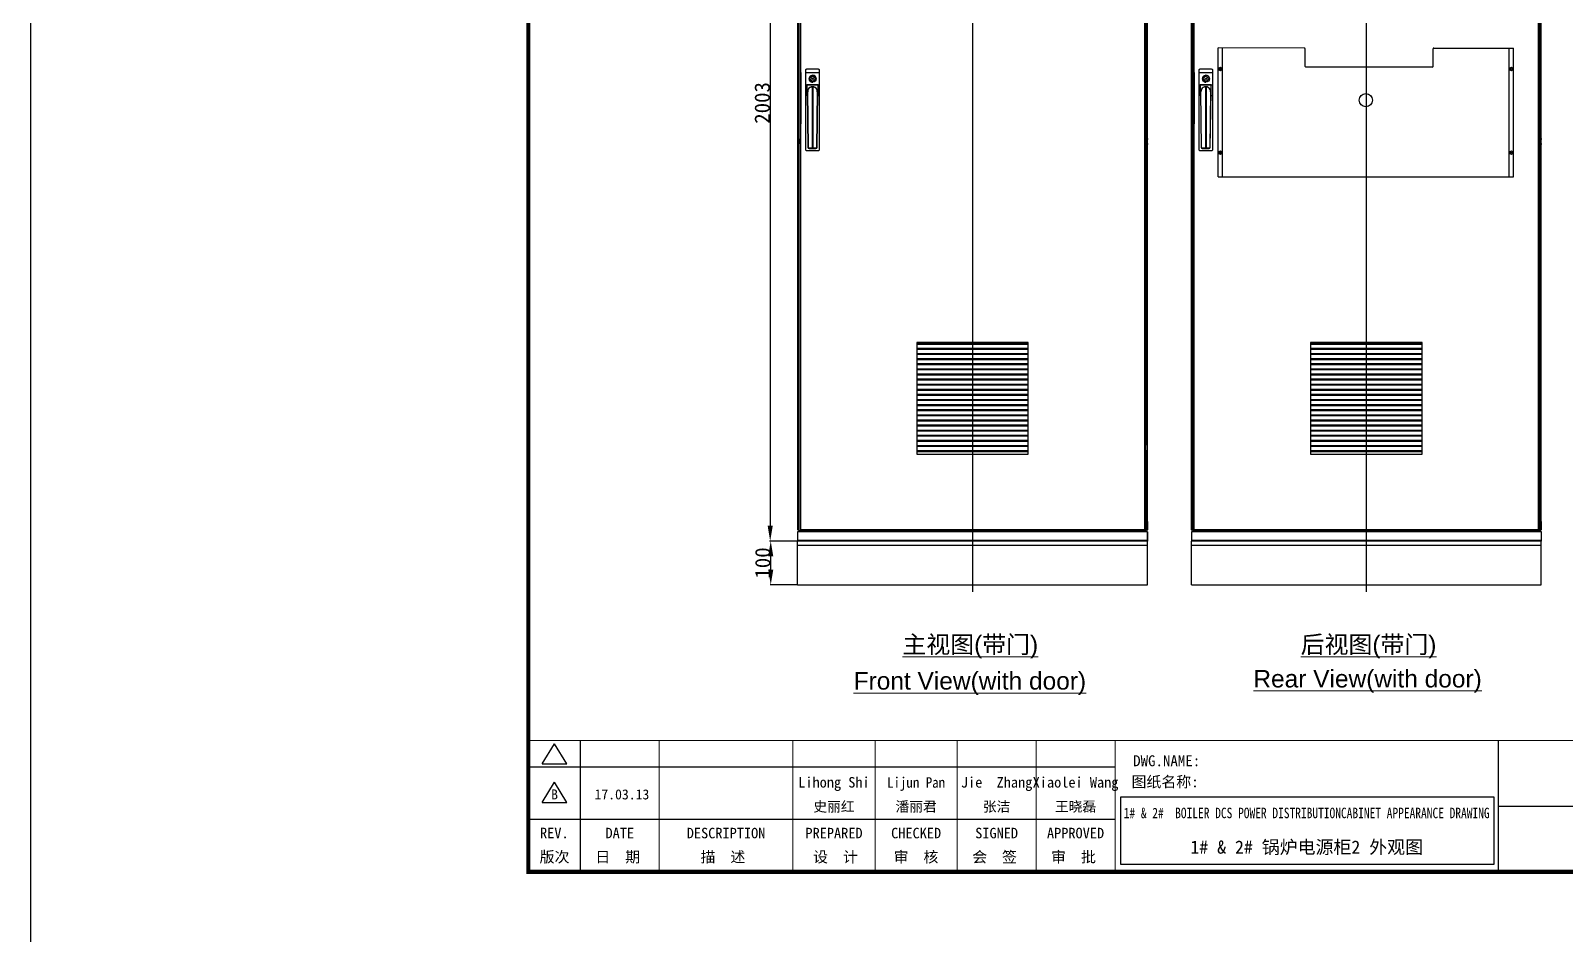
# Model space of a CAD drawing. Extents: x 79822 to 122366, y -56021 to -28815.
# Drawn here: x 80424 to 83929, y -50191 to -48126 of the extents above; entities that cross this region are included whole.
import ezdxf
from ezdxf.enums import TextEntityAlignment as Align
from ezdxf.lldxf.tags import DXFTag

# ---------------------------------------------------------------- set-up
doc = ezdxf.new("R2010")
doc.units = 0
doc.header["$LTSCALE"] = 100
doc.header["$MEASUREMENT"] = 0
doc.layers.add('t', color=1, linetype='Continuous')
doc.layers.add('TEXT', color=7, linetype='Continuous')
doc.styles.add('HZ', font='arial.ttf', dxfattribs={"width": 0.7})
doc.styles.get("Standard").update_dxf_attribs({"font": ''})
doc.styles.get('Standard').set_extended_font_data('SimSun')
tags = doc.linetypes.add('CENTER', pattern=[2, 1.25, -0.25, 0.25, -0.25]).pattern_tags.tags
tags[10:11] = [DXFTag(74, 4), DXFTag(75, 0), DXFTag(340, '0'), DXFTag(46, 1.0), DXFTag(50, 0.0), DXFTag(44, 0.0), DXFTag(45, 0.0)]
tags[8:9] = [DXFTag(74, 4), DXFTag(75, 0), DXFTag(340, '0'), DXFTag(46, 1.0), DXFTag(50, 0.0), DXFTag(44, 0.0), DXFTag(45, 0.0)]
tags[6:7] = [DXFTag(74, 4), DXFTag(75, 0), DXFTag(340, '0'), DXFTag(46, 1.0), DXFTag(50, 0.0), DXFTag(44, 0.0), DXFTag(45, 0.0)]
tags[4:5] = [DXFTag(74, 4), DXFTag(75, 0), DXFTag(340, '0'), DXFTag(46, 1.0), DXFTag(50, 0.0), DXFTag(44, 0.0), DXFTag(45, 0.0)]
tags = doc.linetypes.add('HIDDEN', pattern=[0.375, 0.25, -0.125]).pattern_tags.tags
tags[6:7] = [DXFTag(74, 4), DXFTag(75, 0), DXFTag(340, '0'), DXFTag(46, 1.0), DXFTag(50, 0.0), DXFTag(44, 0.0), DXFTag(45, 0.0)]
tags[4:5] = [DXFTag(74, 4), DXFTag(75, 0), DXFTag(340, '0'), DXFTag(46, 1.0), DXFTag(50, 0.0), DXFTag(44, 0.0), DXFTag(45, 0.0)]
tags = doc.linetypes.add('HIDDEN2', pattern=[0.1875, 0.125, -0.0625]).pattern_tags.tags
tags[6:7] = [DXFTag(74, 4), DXFTag(75, 0), DXFTag(340, '0'), DXFTag(46, 1.0), DXFTag(50, 0.0), DXFTag(44, 0.0), DXFTag(45, 0.0)]
tags[4:5] = [DXFTag(74, 4), DXFTag(75, 0), DXFTag(340, '0'), DXFTag(46, 1.0), DXFTag(50, 0.0), DXFTag(44, 0.0), DXFTag(45, 0.0)]
doc.dimstyles.new('ISO-25', dxfattribs={"dimtxt": 35, "dimasz": 35, "dimexe": 1.25, "dimexo": 0.625, "dimtad": 1, "dimtoh": 1, "dimdec": 0, "dimtxsty": 'Standard', "dimcen": 2.5, "dimadec": 0, "dimazin": 0, "dimtfac": 1, "dimtdec": 0, "dimtmove": 0, "dimatfit": 3, "dimfxl": 0, "dimarcsym": 0})

# ---------------------------------------------------------------- blocks, each defined once
blk = doc.blocks.new('*D140')
at = {"color": 0, "lineweight": -2}
for p, q in [((82175.2, -49292.2), (82113.2, -49292.2)), ((82114.4, -49357.2), (82114.4, -49327.2)), ((82175.2, -49392.2), (82113.2, -49392.2))]:
    blk.add_line(p, q, dxfattribs=at)
at = {"color": 0}
for points in [[(82120.3, -49327.2), (82108.6, -49327.2), (82114.4, -49292.2)], [(82108.6, -49357.2), (82120.3, -49357.2), (82114.4, -49392.2)]]:
    blk.add_solid(points, dxfattribs=at)
at = {"layer": 'Defpoints', "color": 0}
for p in [(82114.4, -49292.2), (82175.8, -49292.2), (82175.8, -49392.2)]:
    blk.add_point(p, dxfattribs=at)
at = {"color": 0, "insert": (82096.3, -49342.2), "char_height": 35, "attachment_point": 5, "rotation": 90}
blk.add_mtext('100', dxfattribs=at)
blk = doc.blocks.new('*D141')
at = {"color": 0, "lineweight": -2}
for p, q in [((82175.5, -47289.7), (82111.9, -47289.7)), ((82113.2, -47324.7), (82113.2, -49257.2)), ((82175.5, -49292.2), (82111.9, -49292.2))]:
    blk.add_line(p, q, dxfattribs=at)
at = {"color": 0}
for points in [[(82119, -47324.7), (82107.4, -47324.7), (82113.2, -47289.7)], [(82107.4, -49257.2), (82119, -49257.2), (82113.2, -49292.2)]]:
    blk.add_solid(points, dxfattribs=at)
at = {"layer": 'Defpoints', "color": 0}
for p in [(82176.1, -47289.7), (82113.2, -49292.2), (82176.1, -49292.2)]:
    blk.add_point(p, dxfattribs=at)
at = {"color": 0, "insert": (82095.1, -48291), "char_height": 35, "attachment_point": 5, "rotation": 90}
blk.add_mtext('2003', dxfattribs=at)
blk = doc.blocks.new('图框')
at = {"color": 7}
for p, q in [((2215.6, -2851.6), (2215.6, -3151.6)), ((0, -2911.6), (1340.2, -2911.6)), ((2215.6, -3001.6), (3115.6, -3001.6)), ((0, -3031.6), (1340.2, -3031.6))]:
    blk.add_line(p, q, dxfattribs=at)
at = {"color": 7, "const_width": 3}
blk.add_lwpolyline([(4115.6, -2851.6), (0, -2851.6)], dxfattribs=at)
at = {"layer": 't', "color": 7}
for p, q in [((31.9, -2905), (59.9, -2859.1)), ((87.8, -2905), (59.9, -2859.1)), ((31.9, -2905), (87.8, -2905)), ((31.9, -2993), (59.9, -2947.1)), ((87.8, -2993), (59.9, -2947.1)), ((31.9, -2993), (87.8, -2993))]:
    blk.add_line(p, q, dxfattribs=at)
at = {"layer": 't', "color": 7, "const_width": 9.62}
blk.add_lwpolyline([(4115.6, -3151.6), (4115.6, 0), (0, 0), (0, -3151.6)], close=True, dxfattribs=at)
at = {"layer": 't', "color": 7, "const_width": 2.4}
for points in [[(118.8, -2852.8), (118.8, -3151.6)], [(299.1, -2852.8), (299.1, -3151.6)], [(604.4, -2852.8), (604.4, -3156.4)], [(792, -2852.8), (792, -3156.4)], [(979.6, -2852.8), (979.6, -3156.4)], [(1159.9, -2852.8), (1159.9, -3156.4)], [(1340.2, -2852.8), (1340.2, -3156.4)]]:
    blk.add_lwpolyline(points, dxfattribs=at)
at = {"color": 7, "flags": 8}
for tag, p, height in [('DWG.NAME:', (1381.6, -2910.4), 25), ('PROJECTNAME:', (3125.5, -2912.8), 24), ('PROJECTNAME：', (3339.1, -2913.1), 25), ('DWG.NO.:', (3128.2, -3030.4), 24), ('图纸编号', (3315.4, -3052.4), 24), ('FILENO.:', (3128.7, -3106.1), 24), ('文档号', (3317.7, -3124.1), 24)]:
    blk.add_attdef(tag, p, '', height=height, dxfattribs=at)
for tag, height, p in [('RENLIU', 24, (698.2, -2950.4)), ('SHUFENWANG', 24, (885.8, -2950.4)), ('FANGHOU', 24, (1069.7, -2950.4)), ('DANDANLI', 24, (1250, -2950.4)), ('A', 23, (59.9, -2974.9)), ('设计时间', 23, (213.9, -2974.9)), ('刘仁', 23, (698.2, -3002.2)), ('王姝芬', 23, (885.8, -3002.2)), ('侯方', 23, (1069.7, -3002.2)), ('李丹丹', 23, (1250, -3002.2)), ('#10STATIONONTROLCABINETCOVER', 30, (1777.9, -3017.2)), ('PAGEXOFX', 24, (3953.7, -3039.1)), ('REV.', 24, (59.4, -3063)), ('DATE', 24, (208.9, -3063)), ('DESCRIPTION', 24, (451.7, -3063)), ('PREPARED', 24, (698.2, -3063)), ('CHECKED', 24, (885.8, -3063)), ('SIGNED', 24, (1069.7, -3063)), ('APPROVED', 24, (1250, -3063)), ('图纸名称', 30, (1777.9, -3094.7)), ('第几页共几页', 24, (3953.7, -3114.1))]:
    blk.add_attdef(tag, text='', height=height, dxfattribs=at).set_placement(p, align=Align.MIDDLE)
for tag, p in [('图纸名称:', (1377.8, -2965.9)), ('项目名称：', (3121.6, -2984.3)), ('项目名称：', (3325, -2984.3))]:
    blk.add_attdef(tag, text='', height=25, dxfattribs=at).set_placement(p, align=Align.BOTTOM_LEFT)
at = {"color": 7, "width": 0.8, "flags": 8}
blk.add_attdef('HANGZHOUHOLLYSYSAUTOMATIONCO.,LTD.', text='', height=24, dxfattribs=at).set_placement((2770.1, -3045.7), align=Align.MIDDLE)
at = {"layer": 't', "color": 7}
for s, p in [('版次', (59.9, -3117.6)), ('日  期', (204.2, -3117.6)), ('描  述', (444.5, -3117.6)), ('设  计', (701.5, -3117.6)), ('审  核', (885.6, -3117.6)), ('会  签', (1065, -3117.6)), ('审  批', (1245.3, -3117.6))]:
    blk.add_text(s, height=25, dxfattribs=at).set_placement(p, align=Align.MIDDLE_CENTER)

msp = doc.modelspace()

# ---------------------------------------------------------------- linework, layer by layer
at = {"color": 1, "linetype": 'CENTER'}
for p, q in [((82575.3, -47164.6), (82575.3, -49408.4)), ((83474.8, -47164.3), (83474.8, -49408.1))]:
    msp.add_line(p, q, dxfattribs=at)
at = {"color": 7, "linetype": 'Continuous'}
for p, q in [((82176.1, -49247.2), (82176.1, -47289.7)), ((82179.1, -49267.7), (82179.1, -47292.7)), ((82182.7, -47292.7), (82182.7, -48221.7)), ((82968.8, -49267.7), (82968.8, -47292.7)), ((82971.1, -49267.7), (82971.1, -47292.7)), ((83075.6, -49247.2), (83075.6, -47289.7)), ((83078.6, -49267.7), (83078.6, -47292.7)), ((83080.9, -47292.7), (83080.9, -48221.7)), ((83868.3, -49267.7), (83868.3, -47292.7)), ((83870.6, -49267.7), (83870.6, -47292.7)), ((82975.1, -49247.2), (82975.1, -47335.2)), ((83874.6, -49247.2), (83874.6, -47335.2)), ((82178.5, -47484.2), (82178.5, -48373.2)), ((83871.7, -48373.2), (83871.7, -47484.2)), ((83872.2, -47484.2), (83872.2, -48373.2)), ((82972.2, -48373.2), (82972.2, -47534.2)), ((82972.7, -47534.2), (82972.7, -48373.2)), ((83078, -47534.2), (83078, -48373.2)), ((82182.7, -48221.7), (82182.7, -48338.7)), ((82183.4, -48221.7), (82183.4, -48338.7)), ((83080.9, -48221.7), (83080.9, -49267.7)), ((83081.6, -48221.7), (83081.6, -48338.7)), ((82182.7, -48338.7), (82182.7, -49267.7)), ((82176.1, -48373.2), (82178.5, -48373.2)), ((82176.8, -48373.2), (82179.2, -48373.2)), ((82177.3, -48373.2), (82177.3, -48384.2)), ((82178, -48373.2), (82178, -48384.2)), ((82178.1, -48384.2), (82178.1, -48373.2)), ((82178.7, -48373.2), (82178.7, -48384.2)), ((82178.7, -48373.2), (82179.1, -48373.2)), ((82178.8, -48384.2), (82178.8, -48373.2)), ((82179.4, -48373.2), (82179.4, -48384.2)), ((82179.4, -48373.2), (82179.8, -48373.2)), ((82973.2, -48373.2), (82971.8, -48373.2)), ((82973.7, -48373.2), (82972.3, -48373.2)), ((82973.2, -48384.2), (82973.2, -48373.2)), ((82973.4, -48373.2), (82975.8, -48373.2)), ((82973.7, -48384.2), (82973.7, -48373.2)), ((82973.8, -48373.2), (82973.8, -48384.2)), ((82974.3, -48373.2), (82974.3, -48384.2)), ((82974.6, -48384.2), (82974.6, -48373.2)), ((82975.1, -48384.2), (82975.1, -48373.2)), ((83075, -48373.2), (83077.4, -48373.2)), ((83076.2, -48373.2), (83076.2, -48384.2)), ((83077, -48384.2), (83077, -48373.2)), ((83077.6, -48373.2), (83077.6, -48384.2)), ((83077.6, -48373.2), (83078, -48373.2)), ((83870.7, -48373.2), (83869.3, -48373.2)), ((83871.2, -48373.2), (83869.8, -48373.2)), ((83871.4, -48373.2), (83870, -48373.2)), ((83871.9, -48373.2), (83870.5, -48373.2)), ((83872, -48373.2), (83870.6, -48373.2)), ((83872, -48373.2), (83870.6, -48373.2)), ((83870.7, -48384.2), (83870.7, -48373.2)), ((83870.9, -48373.2), (83873.3, -48373.2)), ((83872.5, -48373.2), (83871.1, -48373.2)), ((83872.5, -48373.2), (83871.1, -48373.2)), ((83871.2, -48384.2), (83871.2, -48373.2)), ((83872.7, -48373.2), (83871.3, -48373.2)), ((83871.3, -48373.2), (83871.3, -48384.2)), ((83871.4, -48384.2), (83871.4, -48373.2)), ((83871.6, -48373.2), (83874, -48373.2)), ((83873.2, -48373.2), (83871.8, -48373.2)), ((83871.8, -48373.2), (83871.8, -48384.2)), ((83871.9, -48384.2), (83871.9, -48373.2)), ((83872, -48384.2), (83872, -48373.2)), ((83872, -48373.2), (83872, -48384.2)), ((83872, -48384.2), (83872, -48373.2)), ((83872.1, -48384.2), (83872.1, -48373.2)), ((83872.2, -48373.2), (83874.6, -48373.2)), ((83872.2, -48373.2), (83874.6, -48373.2)), ((83872.5, -48384.2), (83872.5, -48373.2)), ((83872.5, -48373.2), (83872.5, -48384.2)), ((83872.5, -48384.2), (83872.5, -48373.2)), ((83872.6, -48373.2), (83872.6, -48384.2)), ((83872.6, -48373.2), (83872.6, -48384.2)), ((83872.6, -48384.2), (83872.6, -48373.2)), ((83872.7, -48384.2), (83872.7, -48373.2)), ((83872.8, -48384.2), (83872.8, -48373.2)), ((83872.9, -48373.2), (83875.3, -48373.2)), ((83873.1, -48373.2), (83873.1, -48384.2)), ((83873.1, -48373.2), (83873.1, -48384.2)), ((83873.2, -48384.2), (83873.2, -48373.2)), ((83873.3, -48373.2), (83873.3, -48384.2)), ((83873.3, -48384.2), (83873.3, -48373.2)), ((83873.4, -48384.2), (83873.4, -48373.2)), ((83873.4, -48384.2), (83873.4, -48373.2)), ((83873.8, -48373.2), (83873.8, -48384.2)), ((83873.9, -48384.2), (83873.9, -48373.2)), ((83873.9, -48384.2), (83873.9, -48373.2)), ((83874.1, -48384.2), (83874.1, -48373.2)), ((83874.6, -48384.2), (83874.6, -48373.2)), ((82176.1, -48384.2), (82178.5, -48384.2)), ((82176.8, -48384.2), (82179.2, -48384.2)), ((82178.5, -48384.2), (82178.5, -49073.2)), ((82178.7, -48384.2), (82179.1, -48384.2)), ((82179.4, -48384.2), (82179.8, -48384.2)), ((82973.2, -48384.2), (82971.8, -48384.2)), ((82972.2, -49073.2), (82972.2, -48384.2)), ((82973.7, -48384.2), (82972.3, -48384.2)), ((82972.7, -48384.2), (82972.7, -49073.2)), ((82973.4, -48384.2), (82975.8, -48384.2)), ((83075, -48384.2), (83077.4, -48384.2)), ((83077.6, -48384.2), (83078, -48384.2)), ((83078, -48384.2), (83078, -49073.2)), ((83870.7, -48384.2), (83869.3, -48384.2)), ((83871.2, -48384.2), (83869.8, -48384.2)), ((83871.4, -48384.2), (83870, -48384.2)), ((83871.9, -48384.2), (83870.5, -48384.2)), ((83872, -48384.2), (83870.6, -48384.2)), ((83872, -48384.2), (83870.6, -48384.2)), ((83870.9, -48384.2), (83873.3, -48384.2)), ((83872.5, -48384.2), (83871.1, -48384.2)), ((83872.5, -48384.2), (83871.1, -48384.2)), ((83872.7, -48384.2), (83871.3, -48384.2)), ((83871.6, -48384.2), (83874, -48384.2)), ((83871.7, -49073.2), (83871.7, -48384.2)), ((83873.2, -48384.2), (83871.8, -48384.2)), ((83872.2, -48384.2), (83874.6, -48384.2)), ((83872.2, -48384.2), (83872.2, -49073.2)), ((83872.2, -48384.2), (83874.6, -48384.2)), ((83872.9, -48384.2), (83875.3, -48384.2)), ((82972.5, -49022.2), (82971.1, -49022.2)), ((82972.5, -49033.2), (82971.1, -49033.2)), ((82972.5, -49033.2), (82972.5, -49022.2)), ((82972.7, -49022.2), (82975.1, -49022.2)), ((82972.7, -49033.2), (82975.1, -49033.2)), ((82973.1, -49022.2), (82973.1, -49033.2)), ((82973.9, -49033.2), (82973.9, -49022.2)), ((83075.6, -49022.2), (83078, -49022.2)), ((83078, -49033.2), (83075.6, -49033.2)), ((83076.8, -49022.2), (83076.8, -49033.2)), ((83077.6, -49033.2), (83077.6, -49022.2)), ((83078.2, -49022.2), (83078.6, -49022.2)), ((83078.2, -49022.2), (83078.2, -49033.2)), ((83078.2, -49033.2), (83078.6, -49033.2)), ((82176.1, -49073.2), (82178.5, -49073.2)), ((82177.3, -49073.2), (82177.3, -49084.2)), ((82178.1, -49084.2), (82178.1, -49073.2)), ((82178.7, -49073.2), (82179.1, -49073.2)), ((82178.7, -49073.2), (82178.7, -49084.2)), ((83872, -49073.2), (83870.6, -49073.2)), ((83872, -49084.2), (83872, -49073.2)), ((83872.2, -49073.2), (83874.6, -49073.2)), ((83872.6, -49073.2), (83872.6, -49084.2)), ((83873.4, -49084.2), (83873.4, -49073.2)), ((82178.5, -49084.2), (82176.1, -49084.2)), ((82178.5, -49247.2), (82178.5, -49084.2)), ((82178.7, -49084.2), (82179.1, -49084.2)), ((82972.2, -49247.2), (82972.2, -49084.2)), ((82972.7, -49247.2), (82972.7, -49084.2)), ((83078, -49247.2), (83078, -49084.2)), ((83872, -49084.2), (83870.6, -49084.2)), ((83871.7, -49247.2), (83871.7, -49084.2)), ((83872.2, -49084.2), (83874.6, -49084.2)), ((83872.2, -49247.2), (83872.2, -49084.2)), ((82178.5, -49247.2), (82176.1, -49247.2)), ((82176.1, -49266.7), (82176.1, -49247.2)), ((82178.1, -49266.7), (82178.1, -49247.2)), ((82178.1, -49248.4), (82179.1, -49248.4)), ((82178.5, -49250.1), (82178.1, -49250.1)), ((82178.5, -49247.2), (82179.1, -49247.2)), ((82178.5, -49250.1), (82178.5, -49266)), ((82971.1, -49247.2), (82972.2, -49247.2)), ((82973.1, -49248.4), (82971.1, -49248.4)), ((82971.1, -49249.6), (82972.2, -49249.6)), ((82972.1, -49267.7), (82972.1, -49249.6)), ((82972.7, -49247.2), (82972.2, -49247.2)), ((82972.2, -49249.6), (82972.2, -49248.4)), ((82972.7, -49247.2), (82975.1, -49247.2)), ((82972.7, -49250.1), (82973.1, -49250.1)), ((82972.7, -49250.1), (82972.7, -49266)), ((82973.1, -49247.2), (82973.1, -49266.7)), ((82975.1, -49247.2), (82975.1, -49266.7)), ((83078, -49247.2), (83075.6, -49247.2)), ((83075.6, -49266.7), (83075.6, -49247.2)), ((83077.6, -49266.7), (83077.6, -49247.2)), ((83077.6, -49248.4), (83078.6, -49248.4)), ((83078, -49250.1), (83077.6, -49250.1)), ((83078, -49247.2), (83078.6, -49247.2)), ((83078, -49250.1), (83078, -49266)), ((83870.6, -49247.2), (83871.7, -49247.2)), ((83872.6, -49248.4), (83870.6, -49248.4)), ((83870.6, -49249.6), (83871.7, -49249.6)), ((83871.6, -49267.7), (83871.6, -49249.6)), ((83872.2, -49247.2), (83871.7, -49247.2)), ((83871.7, -49249.6), (83871.7, -49248.4)), ((83872.2, -49247.2), (83874.6, -49247.2)), ((83872.2, -49250.1), (83872.6, -49250.1)), ((83872.2, -49250.1), (83872.2, -49266)), ((83872.6, -49247.2), (83872.6, -49266.7)), ((83874.6, -49247.2), (83874.6, -49266.7)), ((82975.3, -49271.2), (82175.8, -49271.2)), ((82175.8, -49271.2), (82175.8, -49292.1)), ((82178.1, -49266.7), (82176.1, -49266.7)), ((82178.5, -49266), (82178.1, -49266)), ((82179.1, -49267.7), (82972.1, -49267.7)), ((82181.4, -49265.4), (82968.8, -49265.4)), ((82197.2, -49269.6), (82197.2, -49267.7)), ((82197.2, -49269.6), (82219.6, -49269.6)), ((82197.7, -49269.6), (82197.7, -49267.7)), ((82198.4, -49269.6), (82198.4, -49271.2)), ((82198.9, -49269.6), (82198.9, -49271.2)), ((82217.9, -49269.6), (82217.9, -49271.2)), ((82218.4, -49269.6), (82218.4, -49271.2)), ((82219.1, -49269.6), (82219.1, -49267.7)), ((82219.6, -49267.7), (82219.6, -49269.2)), ((82931.6, -49268.1), (82219.6, -49268.1)), ((82219.6, -49269.6), (82219.6, -49269.2)), ((82931.6, -49269.6), (82219.6, -49269.6)), ((82219.6, -49269.6), (82219.6, -49271.2)), ((82931.6, -49270.1), (82219.6, -49270.1)), ((82931.6, -49267.7), (82931.6, -49269.2)), ((82931.6, -49269.6), (82931.6, -49269.2)), ((82954, -49269.6), (82931.6, -49269.6)), ((82931.6, -49269.6), (82931.6, -49271.2)), ((82932.1, -49269.6), (82932.1, -49267.7)), ((82932.8, -49269.6), (82932.8, -49271.2)), ((82933.3, -49269.6), (82933.3, -49271.2)), ((82952.3, -49269.6), (82952.3, -49271.2)), ((82952.8, -49269.6), (82952.8, -49271.2)), ((82953.5, -49269.6), (82953.5, -49267.7)), ((82954, -49269.6), (82954, -49267.7)), ((82972.7, -49266), (82973.1, -49266)), ((82973.1, -49266.7), (82975.1, -49266.7)), ((82974.8, -49271.2), (82974.8, -49292.1)), ((82975.3, -49290.4), (82975.3, -49271.2)), ((83874.8, -49271.2), (83075.3, -49271.2)), ((83075.3, -49271.2), (83075.3, -49292.1)), ((83077.6, -49266.7), (83075.6, -49266.7)), ((83078, -49266), (83077.6, -49266)), ((83078.6, -49267.7), (83871.6, -49267.7)), ((83080.9, -49265.4), (83868.3, -49265.4)), ((83096.7, -49269.6), (83096.7, -49267.7)), ((83096.7, -49269.6), (83119.1, -49269.6)), ((83097.2, -49269.6), (83097.2, -49267.7)), ((83097.9, -49269.6), (83097.9, -49271.2)), ((83098.4, -49269.6), (83098.4, -49271.2)), ((83117.4, -49269.6), (83117.4, -49271.2)), ((83117.9, -49269.6), (83117.9, -49271.2)), ((83118.6, -49269.6), (83118.6, -49267.7)), ((83119.1, -49267.7), (83119.1, -49269.2)), ((83831.1, -49268.1), (83119.1, -49268.1)), ((83119.1, -49269.6), (83119.1, -49269.2)), ((83831.1, -49269.6), (83119.1, -49269.6)), ((83119.1, -49269.6), (83119.1, -49271.2)), ((83831.1, -49270.1), (83119.1, -49270.1)), ((83831.1, -49267.7), (83831.1, -49269.2)), ((83831.1, -49269.6), (83831.1, -49269.2)), ((83853.5, -49269.6), (83831.1, -49269.6)), ((83831.1, -49269.6), (83831.1, -49271.2)), ((83831.6, -49269.6), (83831.6, -49267.7)), ((83832.3, -49269.6), (83832.3, -49271.2)), ((83832.8, -49269.6), (83832.8, -49271.2)), ((83851.8, -49269.6), (83851.8, -49271.2)), ((83852.3, -49269.6), (83852.3, -49271.2)), ((83853, -49269.6), (83853, -49267.7)), ((83853.5, -49269.6), (83853.5, -49267.7)), ((83872.2, -49266), (83872.6, -49266)), ((83872.6, -49266.7), (83874.6, -49266.7)), ((83874.3, -49271.2), (83874.3, -49292.1)), ((83874.8, -49290.4), (83874.8, -49271.2)), ((82175.8, -49289.9), (82974.8, -49289.9)), ((82975.3, -49292.2), (82175.8, -49292.2)), ((82175.8, -49392.2), (82175.8, -49292.2)), ((82974.8, -49302.2), (82175.8, -49302.2)), ((82975.3, -49290.4), (82974.8, -49290.4)), ((82974.8, -49392.2), (82974.8, -49292.2)), ((82975.3, -49292.2), (82975.3, -49290.7)), ((83075.3, -49289.9), (83874.3, -49289.9)), ((83874.8, -49292.2), (83075.3, -49292.2)), ((83075.3, -49392.2), (83075.3, -49292.2)), ((83874.3, -49302.2), (83075.3, -49302.2)), ((83874.8, -49290.4), (83874.3, -49290.4)), ((83874.3, -49392.2), (83874.3, -49292.2)), ((83874.8, -49292.2), (83874.8, -49290.7)), ((82175.8, -49392.2), (82974.8, -49392.2)), ((83075.3, -49392.2), (83874.3, -49392.2))]:
    msp.add_line(p, q, dxfattribs=at)
at = {"linetype": 'HIDDEN'}
for p, q in [((83333, -48165.6), (83136.3, -48165.2)), ((83335, -48207.5), (83335, -48167.6)), ((83627.3, -48207.5), (83627.3, -48167.6)), ((83625.3, -48209.5), (83337, -48209.5))]:
    msp.add_line(p, q, dxfattribs=at)
at = {"color": 7, "linetype": 'HIDDEN'}
for p, q in [((83136.3, -48460.1), (83136.3, -48165.2)), ((83146.3, -48460.1), (83146.3, -48165.2)), ((83801.3, -48460.1), (83801.3, -48166.1)), ((83811.3, -48460.1), (83811.3, -48166.1)), ((83136.3, -48460.1), (83811.3, -48460.1))]:
    msp.add_line(p, q, dxfattribs=at)
at = {"color": 0, "linetype": 'HIDDEN'}
msp.add_line((83629.3, -48165.6), (83811.3, -48165.6), dxfattribs=at)
for p, q in [((82194.5, -48221.8), (82225.2, -48221.8)), ((83092.7, -48221.8), (83123.4, -48221.8)), ((82194.5, -48249.6), (82225.2, -48249.6)), ((83092.7, -48249.6), (83123.4, -48249.6))]:
    msp.add_line(p, q)
at = {"color": 4, "linetype": 'Continuous'}
for p, q in [((82203.3, -48234.2), (82203.3, -48237.2)), ((82205.6, -48234.2), (82203.3, -48234.2)), ((82203.3, -48237.2), (82205.6, -48237.2)), ((82217.3, -48234.4), (82215.1, -48234.3)), ((82215.1, -48237.3), (82217.3, -48237.4)), ((82217.3, -48237.4), (82217.3, -48234.4)), ((83101.6, -48234.2), (83101.5, -48237.2)), ((83101.5, -48237.2), (83103.8, -48237.2)), ((83103.8, -48234.2), (83101.6, -48234.2)), ((83115.6, -48234.4), (83113.3, -48234.3)), ((83113.3, -48237.3), (83115.5, -48237.4)), ((83115.5, -48237.4), (83115.6, -48234.4))]:
    msp.add_line(p, q, dxfattribs=at)
at = {"lineweight": -3}
for p, q in [((82209.2, -48254.3), (82209.2, -48396.1)), ((82210.5, -48254.3), (82210.5, -48396.1)), ((83107.4, -48254.3), (83107.4, -48396.1)), ((83108.7, -48254.3), (83108.7, -48396.1)), ((82197.2, -48273.9), (82194.5, -48273.9)), ((82222.4, -48273.9), (82225.2, -48273.9)), ((83095.4, -48273.9), (83092.7, -48273.9)), ((83120.7, -48273.9), (83123.4, -48273.9)), ((82200.5, -48393.5), (82209.2, -48393.5)), ((82210.5, -48393.5), (82219.1, -48393.5)), ((83098.7, -48393.5), (83107.4, -48393.5)), ((83108.7, -48393.5), (83117.3, -48393.5))]:
    msp.add_line(p, q, dxfattribs=at)
at = {"color": 3, "linetype": 'Continuous'}
for p, q in [((82973.9, -48373.2), (82976.3, -48373.2)), ((83871.4, -48373.2), (83873.8, -48373.2)), ((83872.1, -48373.2), (83874.5, -48373.2)), ((83872.7, -48373.2), (83875.1, -48373.2)), ((83872.7, -48373.2), (83875.1, -48373.2)), ((83873.4, -48373.2), (83875.8, -48373.2)), ((82973.9, -48384.2), (82976.3, -48384.2)), ((83871.4, -48384.2), (83873.8, -48384.2)), ((83872.1, -48384.2), (83874.5, -48384.2)), ((83872.7, -48384.2), (83875.1, -48384.2)), ((83872.7, -48384.2), (83875.1, -48384.2)), ((83873.4, -48384.2), (83875.8, -48384.2))]:
    msp.add_line(p, q, dxfattribs=at)
at = {"color": 7}
for p, q in [((82702.8, -48840.7), (82447.8, -48840.7)), ((82702.8, -48842.7), (82447.8, -48842.7)), ((82702.8, -48852.3), (82447.8, -48852.3)), ((82702.8, -48854.4), (82447.8, -48854.4)), ((82702.8, -48864), (82447.8, -48864)), ((83602.3, -48840.7), (83347.3, -48840.7)), ((83602.3, -48842.7), (83347.3, -48842.7)), ((83602.3, -48852.3), (83347.3, -48852.3)), ((83602.3, -48854.4), (83347.3, -48854.4)), ((83602.3, -48864), (83347.3, -48864)), ((82702.8, -48866), (82447.8, -48866)), ((82702.8, -48875.7), (82447.8, -48875.7)), ((82702.8, -48877.7), (82447.8, -48877.7)), ((82702.8, -48887.4), (82447.8, -48887.4)), ((82702.8, -48889.4), (82447.8, -48889.4)), ((82702.8, -48899), (82447.8, -48899)), ((83602.3, -48866), (83347.3, -48866)), ((83602.3, -48875.7), (83347.3, -48875.7)), ((83602.3, -48877.7), (83347.3, -48877.7)), ((83602.3, -48887.4), (83347.3, -48887.4)), ((83602.3, -48889.4), (83347.3, -48889.4)), ((83602.3, -48899), (83347.3, -48899)), ((82702.8, -48901.1), (82447.8, -48901.1)), ((82702.8, -48910.7), (82447.8, -48910.7)), ((82702.8, -48912.7), (82447.8, -48912.7)), ((82702.8, -48922.4), (82447.8, -48922.4)), ((82702.8, -48924.4), (82447.8, -48924.4)), ((82702.8, -48934.1), (82447.8, -48934.1)), ((83602.3, -48901.1), (83347.3, -48901.1)), ((83602.3, -48910.7), (83347.3, -48910.7)), ((83602.3, -48912.7), (83347.3, -48912.7)), ((83602.3, -48922.4), (83347.3, -48922.4)), ((83602.3, -48924.4), (83347.3, -48924.4)), ((83602.3, -48934.1), (83347.3, -48934.1)), ((82702.8, -48936.1), (82447.8, -48936.1)), ((82702.8, -48945.7), (82447.8, -48945.7)), ((82702.8, -48947.8), (82447.8, -48947.8)), ((82702.8, -48957.4), (82447.8, -48957.4)), ((82702.8, -48959.4), (82447.8, -48959.4)), ((82702.8, -48969.1), (82447.8, -48969.1)), ((83602.3, -48936.1), (83347.3, -48936.1)), ((83602.3, -48945.7), (83347.3, -48945.7)), ((83602.3, -48947.8), (83347.3, -48947.8)), ((83602.3, -48957.4), (83347.3, -48957.4)), ((83602.3, -48959.4), (83347.3, -48959.4)), ((83602.3, -48969.1), (83347.3, -48969.1)), ((82702.8, -48971.1), (82447.8, -48971.1)), ((82702.8, -48980.8), (82447.8, -48980.8)), ((82702.8, -48982.8), (82447.8, -48982.8)), ((82702.8, -48992.4), (82447.8, -48992.4)), ((82702.8, -48994.5), (82447.8, -48994.5)), ((82702.8, -49004.1), (82447.8, -49004.1)), ((83602.3, -48971.1), (83347.3, -48971.1)), ((83602.3, -48980.8), (83347.3, -48980.8)), ((83602.3, -48982.8), (83347.3, -48982.8)), ((83602.3, -48992.4), (83347.3, -48992.4)), ((83602.3, -48994.5), (83347.3, -48994.5)), ((83602.3, -49004.1), (83347.3, -49004.1)), ((82702.8, -49006.1), (82447.8, -49006.1)), ((82702.8, -49015.8), (82447.8, -49015.8)), ((82702.8, -49017.8), (82447.8, -49017.8)), ((82702.8, -49027.5), (82447.8, -49027.5)), ((82702.8, -49029.5), (82447.8, -49029.5)), ((82702.8, -49039.2), (82447.8, -49039.2)), ((83602.3, -49006.1), (83347.3, -49006.1)), ((83602.3, -49015.8), (83347.3, -49015.8)), ((83602.3, -49017.8), (83347.3, -49017.8)), ((83602.3, -49027.5), (83347.3, -49027.5)), ((83602.3, -49029.5), (83347.3, -49029.5)), ((83602.3, -49039.2), (83347.3, -49039.2)), ((82702.8, -49041.2), (82447.8, -49041.2)), ((82702.8, -49050.8), (82447.8, -49050.8)), ((82702.8, -49052.8), (82447.8, -49052.8)), ((82702.8, -49062.5), (82447.8, -49062.5)), ((82702.8, -49064.5), (82447.8, -49064.5)), ((82702.8, -49074.2), (82447.8, -49074.2)), ((83602.3, -49041.2), (83347.3, -49041.2)), ((83602.3, -49050.8), (83347.3, -49050.8)), ((83602.3, -49052.8), (83347.3, -49052.8)), ((83602.3, -49062.5), (83347.3, -49062.5)), ((83602.3, -49064.5), (83347.3, -49064.5)), ((83602.3, -49074.2), (83347.3, -49074.2)), ((82702.8, -49076.2), (82447.8, -49076.2)), ((82702.8, -49085.9), (82447.8, -49085.9)), ((82702.8, -49087.9), (82447.8, -49087.9)), ((83602.3, -49076.2), (83347.3, -49076.2)), ((83602.3, -49085.9), (83347.3, -49085.9)), ((83602.3, -49087.9), (83347.3, -49087.9))]:
    msp.add_line(p, q, dxfattribs=at)
at = {"color": 1}
for points in [[(80424, -46484.7), (120403.6, -46484.7), (120403.6, -56021.4), (80424, -56021.4)], [(82913.8, -49876.2), (83766.3, -49876.2), (83766.3, -50031.2), (82913.8, -50031.2)]]:
    msp.add_lwpolyline(points, close=True, dxfattribs=at)
for points in [[(82197.1, -48213.4), (82222.6, -48213.4, -0.414214), (82225.2, -48216), (82225.2, -48397.9, -0.414214), (82222.6, -48400.5), (82197.1, -48400.5, -0.414214), (82194.5, -48397.9), (82194.5, -48216, -0.414214)], [(83095.3, -48213.4), (83120.8, -48213.4, -0.414214), (83123.4, -48216), (83123.4, -48397.9, -0.414214), (83120.8, -48400.5), (83095.3, -48400.5, -0.414214), (83092.7, -48397.9), (83092.7, -48216, -0.414214)]]:
    msp.add_lwpolyline(points, format="xyb", close=True)
at = {"lineweight": -3}
for points in [[(82222.4, -48273.9), (82222.4, -48249.6), (82197.2, -48249.6), (82197.2, -48273.9)], [(83120.7, -48273.9), (83120.7, -48249.6), (83095.4, -48249.6), (83095.4, -48273.9)]]:
    msp.add_lwpolyline(points, dxfattribs=at)
for points in [[(82221.1, -48265.2), (82219.5, -48393.5, -0.40988), (82216.9, -48396.1), (82202.7, -48396.1, -0.40988), (82200.1, -48393.5), (82198.5, -48265.2)], [(82209.2, -48395.7), (82202.7, -48395.7, -0.40988), (82200.5, -48393.5), (82198.9, -48265.2)], [(82220.8, -48265.2), (82219.1, -48393.5, -0.40988), (82216.9, -48395.7), (82210.5, -48395.7)], [(83119.4, -48265.2), (83117.7, -48393.5, -0.40988), (83115.1, -48396.1), (83100.9, -48396.1, -0.40988), (83098.3, -48393.5), (83096.7, -48265.2)], [(83107.4, -48395.7), (83100.9, -48395.7, -0.40988), (83098.7, -48393.5), (83097.1, -48265.2)], [(83119, -48265.2), (83117.3, -48393.5, -0.40988), (83115.1, -48395.7), (83108.7, -48395.7)]]:
    msp.add_lwpolyline(points, format="xyb", dxfattribs=at)
at = {"color": 7}
for points in [[(82702.8, -49093.4), (82702.8, -48838.4), (82447.8, -48838.4), (82447.8, -49093.4)], [(83602.3, -49093.4), (83602.3, -48838.4), (83347.3, -48838.4), (83347.3, -49093.4)]]:
    msp.add_lwpolyline(points, close=True, dxfattribs=at)
at = {"color": 4, "linetype": 'Continuous'}
for centre, radius in [((82210.3, -48235.8), 8), ((83108.5, -48235.8), 8), ((82210.3, -48235.8), 1.6), ((83108.5, -48235.8), 1.6)]:
    msp.add_circle(centre, radius, dxfattribs=at)
at = {"color": 7, "linetype": 'HIDDEN'}
for centre, radius in [((83141.4, -48213.4), 4), ((83141.4, -48213.4), 2), ((83806.3, -48213.4), 4), ((83806.3, -48213.4), 2), ((83141.4, -48404.6), 4), ((83141.4, -48404.6), 2), ((83806.3, -48404.6), 4), ((83806.3, -48404.6), 2)]:
    msp.add_circle(centre, radius, dxfattribs=at)
at = {"linetype": 'HIDDEN2'}
msp.add_circle((83473.8, -48284.8), 15, dxfattribs=at)
at = {"linetype": 'HIDDEN'}
for centre, start, end in [((83333, -48167.6), 0, 90), ((83629.3, -48167.6), 90, 180), ((83337, -48207.5), 180, 270), ((83625.3, -48207.5), 270, 0)]:
    msp.add_arc(centre, 2, start, end, dxfattribs=at)
at = {"color": 4, "linetype": 'Continuous'}
for centre, radius, start, end in [((82210.3, -48235.8), 8, 89.4964, 270), ((82210.3, -48235.8), 5, 16.954, 162.0388), ((82210.3, -48235.8), 8, 0, 89.4964), ((83108.5, -48235.8), 8, 89.4964, 270), ((83108.5, -48235.8), 5, 16.954, 162.0388), ((83108.5, -48235.8), 8, 0, 89.4964), ((82210.3, -48235.8), 5, 196.954, 342.0388), ((83108.5, -48235.8), 5, 196.954, 342.0388)]:
    msp.add_arc(centre, radius, start, end, dxfattribs=at)
at = {"lineweight": -3}
for centre, radius in [((82209.8, -48265.2), 11.3), ((82209.8, -48265.2), 10.9), ((83108, -48265.2), 11.3), ((83108, -48265.2), 10.9)]:
    msp.add_arc(centre, radius, 358.302, 181.698, dxfattribs=at)
at = {"color": 7, "linetype": 'Continuous'}
for centre, radius, start, end in [((82179, -49250.1), 1.7, 90, 122.2595), ((82179, -49250.1), 0.5, 90, 180), ((82972.2, -49250.1), 1.7, 57.7405, 90), ((82972.2, -49250.1), 0.5, 0, 90), ((83078.5, -49250.1), 1.7, 90, 122.2595), ((83078.5, -49250.1), 0.5, 90, 180), ((83871.7, -49250.1), 1.7, 57.7405, 90), ((83871.7, -49250.1), 0.5, 0, 90), ((82177.3, -49266), 1.2, 212.7273, 0), ((82973.9, -49266), 1.2, 180, 327.2727), ((83076.8, -49266), 1.2, 212.7273, 0), ((83873.4, -49266), 1.2, 180, 327.2727), ((82973.5, -49290.4), 1.8, 315, 0), ((83873, -49290.4), 1.8, 315, 0)]:
    msp.add_arc(centre, radius, start, end, dxfattribs=at)

# ---------------------------------------------------------------- block references
at = {"color": 1}
ref = msp.add_blockref('图框', (81560.7, -46896.2), dxfattribs=at)
ref.add_attrib('图纸名称', '1# & 2# 锅炉电源柜2 外观图', dxfattribs={"color": 7, "height": 30, "flags": 8}).set_placement((83338.6, -49990.9), align=Align.MIDDLE)
ref.add_attrib('刘仁', '史丽红', dxfattribs={"color": 7, "height": 23, "flags": 8}).set_placement((82258.9, -49898.4), align=Align.MIDDLE)
ref.add_attrib('王姝芬', '潘丽君', dxfattribs={"color": 7, "height": 23, "flags": 8}).set_placement((82446.5, -49898.4), align=Align.MIDDLE)
ref.add_attrib('侯方', '张洁', dxfattribs={"color": 7, "height": 23, "flags": 8}).set_placement((82630.4, -49898.4), align=Align.MIDDLE)
ref.add_attrib('李丹丹', '王晓磊', dxfattribs={"color": 7, "height": 23, "flags": 8}).set_placement((82810.7, -49898.4), align=Align.MIDDLE)
ref.add_attrib('设计时间', '17.03.13', dxfattribs={"color": 7, "height": 23, "flags": 8}).set_placement((81774.5, -49871.1), align=Align.MIDDLE)
ref.add_attrib('A', 'B', dxfattribs={"color": 7, "height": 23, "flags": 8}).set_placement((81620.6, -49871.1), align=Align.MIDDLE)
ref.add_attrib('REV.', 'REV.', dxfattribs={"color": 7, "height": 24, "flags": 8}).set_placement((81620.1, -49959.3), align=Align.MIDDLE)
ref.add_attrib('DATE', 'DATE', dxfattribs={"color": 7, "height": 24, "flags": 8}).set_placement((81769.6, -49959.3), align=Align.MIDDLE)
ref.add_attrib('DESCRIBE', 'DESCRIPTION', dxfattribs={"color": 7, "height": 24, "flags": 8}).set_placement((82012.4, -49959.3), align=Align.MIDDLE)
ref.add_attrib('PREPARE', 'PREPARED', dxfattribs={"color": 7, "height": 24, "flags": 8}).set_placement((82258.9, -49959.3), align=Align.MIDDLE)
ref.add_attrib('VERIFY', 'CHECKED', dxfattribs={"color": 7, "height": 24, "flags": 8}).set_placement((82446.5, -49959.3), align=Align.MIDDLE)
ref.add_attrib('SIGN', 'SIGNED', dxfattribs={"color": 7, "height": 24, "flags": 8}).set_placement((82630.4, -49959.3), align=Align.MIDDLE)
ref.add_attrib('APPROVER', 'APPROVED', dxfattribs={"color": 7, "height": 24, "flags": 8}).set_placement((82810.7, -49959.3), align=Align.MIDDLE)
ref.add_attrib('RENLIU', 'Lihong Shi', dxfattribs={"color": 7, "height": 24, "flags": 8}).set_placement((82258.9, -49846.6), align=Align.MIDDLE)
ref.add_attrib('SHUFENWANG', 'Lijun Pan', dxfattribs={"color": 7, "height": 24, "width": 0.9, "flags": 8}).set_placement((82446.5, -49846.6), align=Align.MIDDLE)
ref.add_attrib('FANGHOU', 'Jie  Zhang', dxfattribs={"color": 7, "height": 24, "flags": 8}).set_placement((82630.4, -49846.6), align=Align.MIDDLE)
ref.add_attrib('DANDANLI', 'Xiaolei Wang', dxfattribs={"color": 7, "height": 24, "flags": 8}).set_placement((82810.7, -49846.6), align=Align.MIDDLE)
ref.add_attrib('DWG.NAME:', 'DWG.NAME:', (82942.3, -49806.6), dxfattribs={"color": 7, "height": 25, "flags": 8})
ref.add_attrib('#10STATIONONTROLCABINETCOVER', '1# & 2#  BOILER DCS POWER DISTRIBUTIONCABINET APPEARANCE DRAWING', dxfattribs={"color": 7, "height": 24, "width": 0.8, "flags": 8}).set_placement((83338.6, -49913.4), align=Align.MIDDLE)
ref.add_attrib('图纸名称:', '图纸名称:', dxfattribs={"color": 7, "height": 25, "flags": 8}).set_placement((82938.5, -49862.2), align=Align.BOTTOM_LEFT)

# ---------------------------------------------------------------- texts
at = {"layer": 'TEXT', "color": 7, "lineweight": 0, "style": 'HZ'}
for s, p in [('%%U主视图(带门)', (82570.3, -49548.4)), ('%%U后视图(带门)', (83480, -49548.4)), ('%%UFront View(with door)', (82569.3, -49631.5)), ('%%URear View(with door)', (83477.7, -49626.6))]:
    msp.add_text(s, height=40, dxfattribs=at).set_placement(p, align=Align.CENTER)

# ---------------------------------------------------------------- dimensions: what is measured, and where the dimension line sits
at = {"color": 3}
for base, p1, p2, picture, middle in [((82113.1883608, -49292.2487368), (82176.134282, -47289.7487368), (82176.134282, -49292.2487368), '*D141', (82095.0633608, -48290.9987368)), ((82114.4, -49292.2), (82175.8, -49392.2), (82175.8, -49292.2), '*D140', (82096.3, -49342.2))]:
    dim = msp.add_linear_dim(base=base, p1=p1, p2=p2, angle=90, dimstyle='ISO-25', dxfattribs=at)
    dim.commit()
    dim.dimension.update_dxf_attribs({"geometry": picture, "text_midpoint": middle})

doc.saveas('drawing.dxf')
